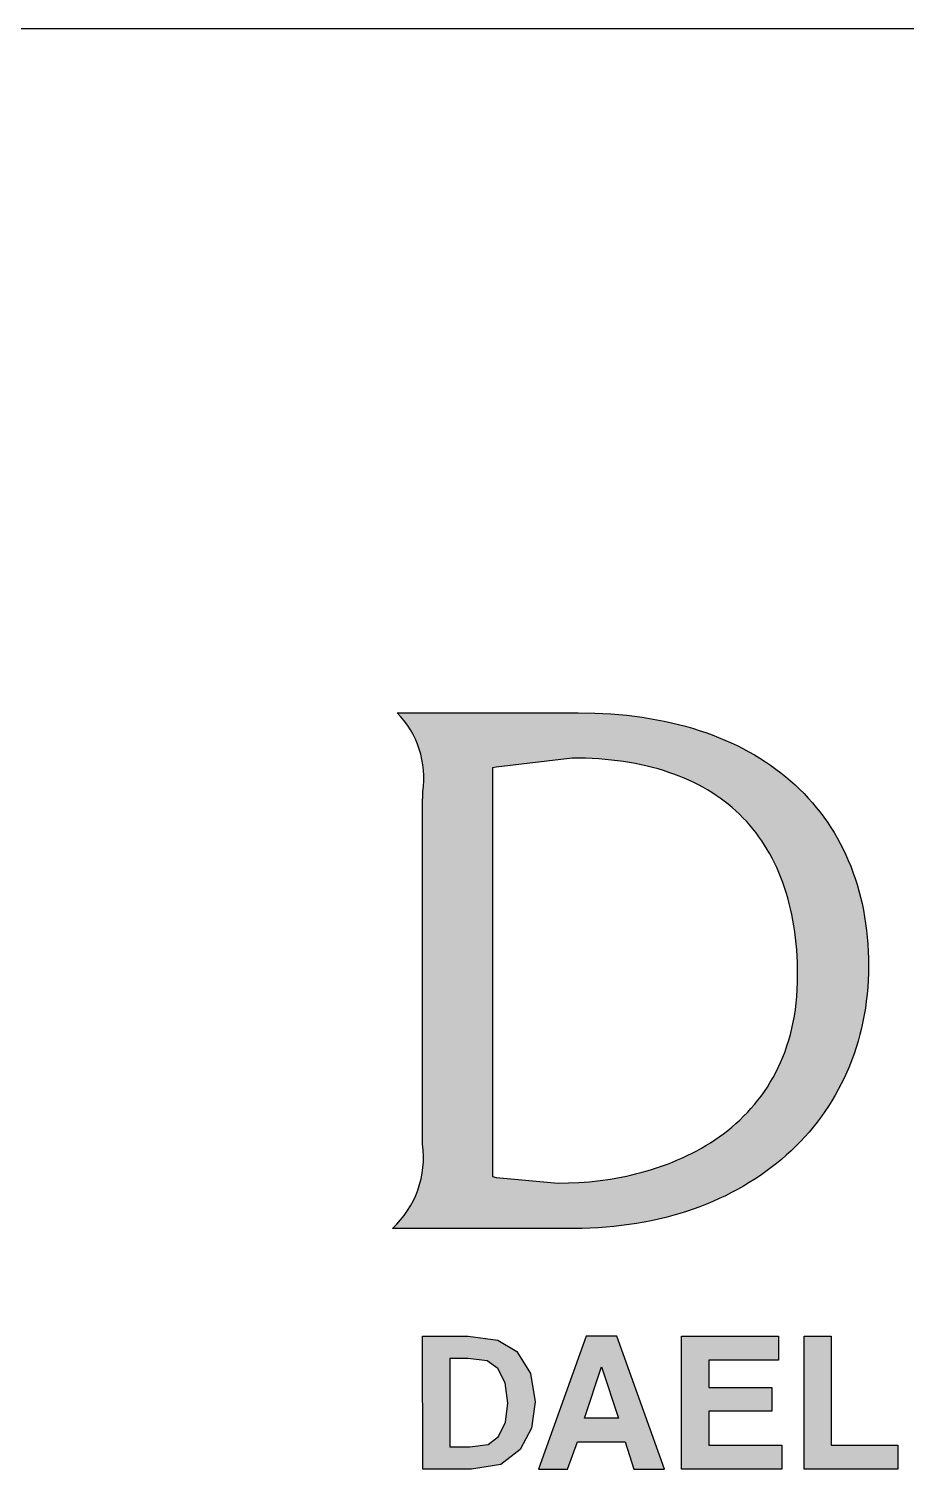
# Model space of a CAD drawing. Extents: x 17496 to 17916, y -10787 to -10193.
# Drawn here: x 17621.667 to 17624.286, y -10544.693 to -10540.396 of the extents above; entities that cross this region are included whole.
import ezdxf

# ---------------------------------------------------------------- set-up
doc = ezdxf.new("R2010")
doc.units = 0
doc.header["$LTSCALE"] = 7
doc.header["$MEASUREMENT"] = 0
doc.layers.add('D', color=2, linetype='CONTINUOUS')
doc.layers.add('DWG', color=7, linetype='CONTINUOUS')

msp = doc.modelspace()

# ---------------------------------------------------------------- hatches: boundary and pattern name
at = {"layer": 'D', "extrusion": (0, 0, -1)}
h = msp.add_hatch(color=256, dxfattribs=at)
h.paths.add_polyline_path([(-17622.8427, -10542.6716), (-17622.8438, -10542.6639), (-17622.8446, -10542.6562), (-17622.8452, -10542.6483), (-17622.8456, -10542.6405), (-17622.8458, -10542.6325), (-17622.8458, -10542.6246), (-17622.8455, -10542.6166), (-17622.845, -10542.6085), (-17622.8442, -10542.6005), (-17622.8432, -10542.5925), (-17622.842, -10542.5845), (-17622.8406, -10542.5765), (-17622.8389, -10542.5685), (-17622.8369, -10542.5606), (-17622.8347, -10542.5527), (-17622.8323, -10542.5449), (-17622.8297, -10542.5372), (-17622.8268, -10542.5296), (-17622.8238, -10542.522), (-17622.8205, -10542.5146), (-17622.817, -10542.5072), (-17622.8132, -10542.5), (-17622.8093, -10542.493), (-17622.8052, -10542.486), (-17622.8009, -10542.4792), (-17622.7965, -10542.4726), (-17622.7918, -10542.4661), (-17622.787, -10542.4598), (-17622.7821, -10542.4537), (-17622.777, -10542.4477), (-17622.7717, -10542.4419), (-17622.7664, -10542.4363), (-17623.3067, -10542.4363), (-17623.3562, -10542.4371), (-17623.3805, -10542.4382), (-17623.4045, -10542.4397), (-17623.4282, -10542.4415), (-17623.4516, -10542.4438), (-17623.4746, -10542.4465), (-17623.4974, -10542.4496), (-17623.5198, -10542.4531), (-17623.5419, -10542.4571), (-17623.5637, -10542.4614), (-17623.5851, -10542.4661), (-17623.6062, -10542.4712), (-17623.627, -10542.4766), (-17623.6475, -10542.4825), (-17623.6676, -10542.4888), (-17623.6873, -10542.4954), (-17623.7067, -10542.5024), (-17623.7258, -10542.5098), (-17623.7445, -10542.5176), (-17623.7628, -10542.5257), (-17623.7808, -10542.5342), (-17623.7985, -10542.5431), (-17623.8157, -10542.5524), (-17623.8326, -10542.562), (-17623.8491, -10542.5719), (-17623.8653, -10542.5823), (-17623.8811, -10542.5929), (-17623.8965, -10542.604), (-17623.9115, -10542.6153), (-17623.9261, -10542.627), (-17623.9403, -10542.6391), (-17623.9542, -10542.6515), (-17623.9676, -10542.6643), (-17623.9807, -10542.6773), (-17623.9933, -10542.6907), (-17624.0056, -10542.7045), (-17624.0174, -10542.7186), (-17624.0289, -10542.733), (-17624.0399, -10542.7477), (-17624.0505, -10542.7627), (-17624.0607, -10542.7781), (-17624.0705, -10542.7937), (-17624.0798, -10542.8097), (-17624.0887, -10542.826), (-17624.0972, -10542.8426), (-17624.1053, -10542.8595), (-17624.1129, -10542.8767), (-17624.1201, -10542.8942), (-17624.1268, -10542.9121), (-17624.1331, -10542.9302), (-17624.139, -10542.9485), (-17624.1444, -10542.9672), (-17624.1493, -10542.9862), (-17624.1538, -10543.0055), (-17624.1578, -10543.025), (-17624.1614, -10543.0448), (-17624.1645, -10543.0649), (-17624.1671, -10543.0853), (-17624.1693, -10543.1059), (-17624.171, -10543.1268), (-17624.1722, -10543.148), (-17624.1729, -10543.1694), (-17624.1731, -10543.1911), (-17624.1729, -10543.2126), (-17624.1721, -10543.2339), (-17624.1708, -10543.255), (-17624.169, -10543.2759), (-17624.1666, -10543.2965), (-17624.1638, -10543.317), (-17624.1604, -10543.3372), (-17624.1566, -10543.3572), (-17624.1523, -10543.3769), (-17624.1475, -10543.3964), (-17624.1422, -10543.4156), (-17624.1364, -10543.4346), (-17624.1301, -10543.4534), (-17624.1234, -10543.4719), (-17624.1163, -10543.4901), (-17624.1086, -10543.508), (-17624.1005, -10543.5257), (-17624.092, -10543.5431), (-17624.083, -10543.5603), (-17624.0736, -10543.5771), (-17624.0637, -10543.5937), (-17624.0534, -10543.6099), (-17624.0427, -10543.6259), (-17624.0316, -10543.6416), (-17624.02, -10543.657), (-17624.0081, -10543.672), (-17623.9957, -10543.6868), (-17623.9829, -10543.7012), (-17623.9698, -10543.7153), (-17623.9562, -10543.7291), (-17623.9422, -10543.7426), (-17623.9279, -10543.7557), (-17623.9132, -10543.7685), (-17623.8981, -10543.7809), (-17623.8826, -10543.793), (-17623.8668, -10543.8048), (-17623.8506, -10543.8161), (-17623.8341, -10543.8272), (-17623.8172, -10543.8378), (-17623.8, -10543.8481), (-17623.7824, -10543.8581), (-17623.7645, -10543.8676), (-17623.7463, -10543.8768), (-17623.7277, -10543.8856), (-17623.7088, -10543.894), (-17623.6896, -10543.902), (-17623.6701, -10543.9096), (-17623.6502, -10543.9169), (-17623.6301, -10543.9237), (-17623.6097, -10543.9301), (-17623.5889, -10543.936), (-17623.5679, -10543.9416), (-17623.5466, -10543.9468), (-17623.525, -10543.9515), (-17623.5032, -10543.9558), (-17623.481, -10543.9596), (-17623.4586, -10543.9631), (-17623.436, -10543.966), (-17623.4131, -10543.9686), (-17623.3899, -10543.9707), (-17623.3665, -10543.9723), (-17623.3428, -10543.9734), (-17623.319, -10543.9742), (-17622.7527, -10543.9744), (-17622.7588, -10543.9686), (-17622.7647, -10543.9626), (-17622.7704, -10543.9564), (-17622.776, -10543.95), (-17622.7815, -10543.9434), (-17622.7868, -10543.9366), (-17622.7919, -10543.9297), (-17622.7968, -10543.9225), (-17622.8015, -10543.9152), (-17622.806, -10543.9077), (-17622.8103, -10543.9), (-17622.8143, -10543.8923), (-17622.8181, -10543.8843), (-17622.8217, -10543.8763), (-17622.8251, -10543.8681), (-17622.8282, -10543.8599), (-17622.831, -10543.8515), (-17622.8336, -10543.8431), (-17622.8359, -10543.8346), (-17622.838, -10543.8261), (-17622.8398, -10543.8175), (-17622.8413, -10543.8088), (-17622.8426, -10543.8002), (-17622.8436, -10543.7915), (-17622.8444, -10543.7829), (-17622.8448, -10543.7743), (-17622.8451, -10543.7657), (-17622.845, -10543.7571), (-17622.8448, -10543.7486), (-17622.8442, -10543.7402), (-17622.8435, -10543.7318), (-17622.8425, -10543.7235), (-17622.8422, -10543.6859)], flags=0)
h.paths.add_polyline_path([(-17623.0514, -10543.82), (-17623.0514, -10542.6006), (-17623.0619, -10542.5982), (-17623.2889, -10542.5713), (-17623.329, -10542.572), (-17623.3486, -10542.5728), (-17623.3679, -10542.574), (-17623.387, -10542.5755), (-17623.4057, -10542.5774), (-17623.4242, -10542.5795), (-17623.4423, -10542.582), (-17623.4602, -10542.5849), (-17623.4778, -10542.588), (-17623.4951, -10542.5915), (-17623.5121, -10542.5953), (-17623.5288, -10542.5995), (-17623.5452, -10542.6039), (-17623.5612, -10542.6087), (-17623.577, -10542.6139), (-17623.5925, -10542.6193), (-17623.6077, -10542.625), (-17623.6226, -10542.6311), (-17623.6372, -10542.6375), (-17623.6514, -10542.6442), (-17623.6654, -10542.6513), (-17623.6791, -10542.6586), (-17623.6924, -10542.6663), (-17623.7055, -10542.6742), (-17623.7182, -10542.6825), (-17623.7306, -10542.6911), (-17623.7427, -10542.7), (-17623.7545, -10542.7092), (-17623.766, -10542.7188), (-17623.7771, -10542.7286), (-17623.788, -10542.7388), (-17623.7985, -10542.7492), (-17623.8087, -10542.76), (-17623.8186, -10542.771), (-17623.8282, -10542.7824), (-17623.8374, -10542.7941), (-17623.8463, -10542.806), (-17623.8549, -10542.8183), (-17623.8632, -10542.8309), (-17623.8711, -10542.8437), (-17623.8788, -10542.8569), (-17623.8861, -10542.8704), (-17623.893, -10542.8841), (-17623.8997, -10542.8982), (-17623.906, -10542.9125), (-17623.9119, -10542.9272), (-17623.9176, -10542.9421), (-17623.9229, -10542.9573), (-17623.9278, -10542.9728), (-17623.9325, -10542.9886), (-17623.9368, -10543.0047), (-17623.9407, -10543.0211), (-17623.9444, -10543.0377), (-17623.9476, -10543.0547), (-17623.9506, -10543.0719), (-17623.9532, -10543.0894), (-17623.9554, -10543.1072), (-17623.9573, -10543.1253), (-17623.9589, -10543.1437), (-17623.9601, -10543.1623), (-17623.961, -10543.1812), (-17623.9615, -10543.2004), (-17623.9617, -10543.2199), (-17623.9614, -10543.2411), (-17623.9606, -10543.2619), (-17623.9592, -10543.2822), (-17623.9573, -10543.3022), (-17623.9548, -10543.3217), (-17623.9519, -10543.3408), (-17623.9484, -10543.3595), (-17623.9445, -10543.3778), (-17623.9401, -10543.3956), (-17623.9352, -10543.4131), (-17623.9298, -10543.4302), (-17623.924, -10543.4468), (-17623.9177, -10543.4631), (-17623.911, -10543.479), (-17623.9039, -10543.4945), (-17623.8963, -10543.5096), (-17623.8884, -10543.5243), (-17623.8801, -10543.5386), (-17623.8714, -10543.5526), (-17623.8623, -10543.5662), (-17623.8528, -10543.5794), (-17623.843, -10543.5922), (-17623.8329, -10543.6047), (-17623.8224, -10543.6168), (-17623.8116, -10543.6286), (-17623.8005, -10543.64), (-17623.7891, -10543.651), (-17623.7774, -10543.6617), (-17623.7654, -10543.6721), (-17623.7531, -10543.6821), (-17623.7406, -10543.6918), (-17623.7278, -10543.7011), (-17623.7148, -10543.7101), (-17623.7016, -10543.7187), (-17623.6881, -10543.7271), (-17623.6744, -10543.7351), (-17623.6606, -10543.7428), (-17623.6465, -10543.7501), (-17623.6322, -10543.7572), (-17623.6178, -10543.7639), (-17623.6032, -10543.7703), (-17623.5885, -10543.7765), (-17623.5736, -10543.7823), (-17623.5586, -10543.7878), (-17623.5435, -10543.793), (-17623.5283, -10543.7979), (-17623.5129, -10543.8025), (-17623.4975, -10543.8069), (-17623.482, -10543.8109), (-17623.4664, -10543.8147), (-17623.4508, -10543.8182), (-17623.4351, -10543.8214), (-17623.4036, -10543.827), (-17623.372, -10543.8315), (-17623.3405, -10543.835), (-17623.309, -10543.8374), (-17623.2777, -10543.8389), (-17623.2466, -10543.8394), (-17623.0623, -10543.8222)], flags=0)
h = msp.add_hatch(color=256, dxfattribs=at)
h.paths.add_polyline_path([(-17622.8428, -10544.6924), (-17622.8423, -10544.2961), (-17622.9784, -10544.2963), (-17623.0666, -10544.3073), (-17623.1236, -10544.3418), (-17623.1645, -10544.4076), (-17623.1779, -10544.4915), (-17623.167, -10544.5699), (-17623.1336, -10544.634), (-17623.0754, -10544.6787), (-17622.9885, -10544.6926)], flags=0)
h.paths.add_polyline_path([(-17622.9238, -10544.6264), (-17622.9237, -10544.3621), (-17622.9788, -10544.3622), (-17623.0346, -10544.3692), (-17623.0669, -10544.392), (-17623.0888, -10544.435), (-17623.0966, -10544.4952), (-17623.0897, -10544.5521), (-17623.0693, -10544.5956), (-17623.038, -10544.6193), (-17622.9833, -10544.6264)], flags=0)
h = msp.add_hatch(color=256, dxfattribs=at)
h.paths.add_polyline_path([(-17623.3761, -10544.2961), (-17623.4218, -10544.2961), (-17623.5641, -10544.6924), (-17623.4727, -10544.6924), (-17623.4473, -10544.6111), (-17623.305, -10544.6111), (-17623.2745, -10544.6924), (-17623.1881, -10544.6924), (-17623.3304, -10544.2961)], flags=0)
h.paths.add_polyline_path([(-17623.3761, -10544.54), (-17623.3253, -10544.54), (-17623.3761, -10544.3876), (-17623.4269, -10544.54)], flags=0)
for points in [[(-17623.9147, -10544.6924), (-17623.6149, -10544.6924), (-17623.6149, -10544.2961), (-17623.9046, -10544.2961), (-17623.9046, -10544.3672), (-17623.6962, -10544.3672), (-17623.6962, -10544.4485), (-17623.8843, -10544.4485), (-17623.8843, -10544.5197), (-17623.6962, -10544.5197), (-17623.6962, -10544.6213), (-17623.9147, -10544.6213)], [(-17623.9808, -10544.2961), (-17624.0621, -10544.2961), (-17624.0621, -10544.6213), (-17624.2603, -10544.6213), (-17624.2603, -10544.6924), (-17623.9808, -10544.6924)]]:
    msp.add_hatch(color=256, dxfattribs=at).paths.add_polyline_path(points, flags=0)

# ---------------------------------------------------------------- linework, layer by layer
at = {"layer": 'D'}
for p, q in [((17622.7664, -10542.4363), (17623.3067, -10542.4363)), ((17623.3067, -10542.4363), (17623.3562, -10542.4371)), ((17623.3562, -10542.4371), (17623.3805, -10542.4382)), ((17623.3805, -10542.4382), (17623.4045, -10542.4397)), ((17623.4045, -10542.4397), (17623.4282, -10542.4415)), ((17623.4282, -10542.4415), (17623.4516, -10542.4438)), ((17623.4516, -10542.4438), (17623.4746, -10542.4465)), ((17623.4746, -10542.4465), (17623.4974, -10542.4496)), ((17623.4974, -10542.4496), (17623.5198, -10542.4531)), ((17623.5198, -10542.4531), (17623.5419, -10542.4571)), ((17623.5419, -10542.4571), (17623.5637, -10542.4614)), ((17623.5637, -10542.4614), (17623.5851, -10542.4661)), ((17623.5851, -10542.4661), (17623.6062, -10542.4712)), ((17623.6062, -10542.4712), (17623.627, -10542.4766)), ((17623.627, -10542.4766), (17623.6475, -10542.4825)), ((17623.6475, -10542.4825), (17623.6676, -10542.4888)), ((17623.6676, -10542.4888), (17623.6873, -10542.4954)), ((17623.6873, -10542.4954), (17623.7067, -10542.5024)), ((17623.7067, -10542.5024), (17623.7258, -10542.5098)), ((17623.7258, -10542.5098), (17623.7445, -10542.5176)), ((17623.7445, -10542.5176), (17623.7628, -10542.5257)), ((17623.7628, -10542.5257), (17623.7808, -10542.5342)), ((17623.7808, -10542.5342), (17623.7985, -10542.5431)), ((17623.7985, -10542.5431), (17623.8157, -10542.5524)), ((17623.2889, -10542.5713), (17623.0619, -10542.5982)), ((17623.329, -10542.572), (17623.2889, -10542.5713)), ((17623.3486, -10542.5728), (17623.329, -10542.572)), ((17623.3679, -10542.574), (17623.3486, -10542.5728)), ((17623.387, -10542.5755), (17623.3679, -10542.574)), ((17623.4057, -10542.5774), (17623.387, -10542.5755)), ((17623.4242, -10542.5795), (17623.4057, -10542.5774)), ((17623.4423, -10542.582), (17623.4242, -10542.5795)), ((17623.4602, -10542.5849), (17623.4423, -10542.582)), ((17623.4778, -10542.588), (17623.4602, -10542.5849)), ((17623.4951, -10542.5915), (17623.4778, -10542.588)), ((17623.8157, -10542.5524), (17623.8326, -10542.562)), ((17623.8326, -10542.562), (17623.8491, -10542.5719)), ((17623.8491, -10542.5719), (17623.8653, -10542.5823)), ((17623.8653, -10542.5823), (17623.8811, -10542.5929)), ((17623.0619, -10542.5982), (17623.0514, -10542.6006)), ((17623.0514, -10542.6006), (17623.0514, -10543.82)), ((17623.5121, -10542.5953), (17623.4951, -10542.5915)), ((17623.5288, -10542.5995), (17623.5121, -10542.5953)), ((17623.5452, -10542.6039), (17623.5288, -10542.5995)), ((17623.5612, -10542.6087), (17623.5452, -10542.6039)), ((17623.577, -10542.6139), (17623.5612, -10542.6087)), ((17623.5925, -10542.6193), (17623.577, -10542.6139)), ((17623.6077, -10542.625), (17623.5925, -10542.6193)), ((17623.6226, -10542.6311), (17623.6077, -10542.625)), ((17623.6372, -10542.6375), (17623.6226, -10542.6311)), ((17623.8811, -10542.5929), (17623.8965, -10542.604)), ((17623.8965, -10542.604), (17623.9115, -10542.6153)), ((17623.9115, -10542.6153), (17623.9261, -10542.627)), ((17623.9261, -10542.627), (17623.9403, -10542.6391)), ((17622.8423, -10542.7132), (17622.8427, -10542.6716)), ((17623.6514, -10542.6442), (17623.6372, -10542.6375)), ((17623.6654, -10542.6513), (17623.6514, -10542.6442)), ((17623.6791, -10542.6586), (17623.6654, -10542.6513)), ((17623.6924, -10542.6663), (17623.6791, -10542.6586)), ((17623.7055, -10542.6742), (17623.6924, -10542.6663)), ((17623.7182, -10542.6825), (17623.7055, -10542.6742)), ((17623.9403, -10542.6391), (17623.9542, -10542.6515)), ((17623.9542, -10542.6515), (17623.9676, -10542.6643)), ((17623.9676, -10542.6643), (17623.9807, -10542.6773)), ((17622.8419, -10542.749), (17622.8423, -10542.7132)), ((17623.7306, -10542.6911), (17623.7182, -10542.6825)), ((17623.7427, -10542.7), (17623.7306, -10542.6911)), ((17623.7545, -10542.7092), (17623.7427, -10542.7)), ((17623.766, -10542.7188), (17623.7545, -10542.7092)), ((17623.9807, -10542.6773), (17623.9933, -10542.6907)), ((17623.9933, -10542.6907), (17624.0056, -10542.7045)), ((17624.0056, -10542.7045), (17624.0174, -10542.7186)), ((17622.8419, -10543.6452), (17622.8419, -10542.749)), ((17623.7771, -10542.7286), (17623.766, -10542.7188)), ((17623.788, -10542.7388), (17623.7771, -10542.7286)), ((17623.7985, -10542.7492), (17623.788, -10542.7388)), ((17623.8087, -10542.76), (17623.7985, -10542.7492)), ((17623.8186, -10542.771), (17623.8087, -10542.76)), ((17624.0174, -10542.7186), (17624.0289, -10542.733)), ((17624.0289, -10542.733), (17624.0399, -10542.7477)), ((17624.0399, -10542.7477), (17624.0505, -10542.7627)), ((17623.8282, -10542.7824), (17623.8186, -10542.771)), ((17623.8374, -10542.7941), (17623.8282, -10542.7824)), ((17623.8463, -10542.806), (17623.8374, -10542.7941)), ((17624.0505, -10542.7627), (17624.0607, -10542.7781)), ((17624.0607, -10542.7781), (17624.0705, -10542.7937)), ((17624.0705, -10542.7937), (17624.0798, -10542.8097)), ((17623.8549, -10542.8183), (17623.8463, -10542.806)), ((17623.8632, -10542.8309), (17623.8549, -10542.8183)), ((17623.8711, -10542.8437), (17623.8632, -10542.8309)), ((17623.8788, -10542.8569), (17623.8711, -10542.8437)), ((17624.0798, -10542.8097), (17624.0887, -10542.826)), ((17624.0887, -10542.826), (17624.0972, -10542.8426)), ((17624.0972, -10542.8426), (17624.1053, -10542.8595)), ((17623.8861, -10542.8704), (17623.8788, -10542.8569)), ((17623.893, -10542.8841), (17623.8861, -10542.8704)), ((17623.8997, -10542.8982), (17623.893, -10542.8841)), ((17624.1053, -10542.8595), (17624.1129, -10542.8767)), ((17624.1129, -10542.8767), (17624.1201, -10542.8942)), ((17623.906, -10542.9125), (17623.8997, -10542.8982)), ((17623.9119, -10542.9272), (17623.906, -10542.9125)), ((17623.9176, -10542.9421), (17623.9119, -10542.9272)), ((17624.1201, -10542.8942), (17624.1268, -10542.9121)), ((17624.1268, -10542.9121), (17624.1331, -10542.9302)), ((17624.1331, -10542.9302), (17624.139, -10542.9485)), ((17623.9229, -10542.9573), (17623.9176, -10542.9421)), ((17623.9278, -10542.9728), (17623.9229, -10542.9573)), ((17623.9325, -10542.9886), (17623.9278, -10542.9728)), ((17624.139, -10542.9485), (17624.1444, -10542.9672)), ((17624.1444, -10542.9672), (17624.1493, -10542.9862)), ((17623.9368, -10543.0047), (17623.9325, -10542.9886)), ((17623.9407, -10543.0211), (17623.9368, -10543.0047)), ((17624.1493, -10542.9862), (17624.1538, -10543.0055)), ((17624.1538, -10543.0055), (17624.1578, -10543.025)), ((17623.9444, -10543.0377), (17623.9407, -10543.0211)), ((17623.9476, -10543.0547), (17623.9444, -10543.0377)), ((17623.9506, -10543.0719), (17623.9476, -10543.0547)), ((17624.1578, -10543.025), (17624.1614, -10543.0448)), ((17624.1614, -10543.0448), (17624.1645, -10543.0649)), ((17623.9532, -10543.0894), (17623.9506, -10543.0719)), ((17623.9554, -10543.1072), (17623.9532, -10543.0894)), ((17624.1645, -10543.0649), (17624.1671, -10543.0853)), ((17624.1671, -10543.0853), (17624.1693, -10543.1059)), ((17623.9573, -10543.1253), (17623.9554, -10543.1072)), ((17623.9589, -10543.1437), (17623.9573, -10543.1253)), ((17623.9601, -10543.1623), (17623.9589, -10543.1437)), ((17624.1693, -10543.1059), (17624.171, -10543.1268)), ((17624.171, -10543.1268), (17624.1722, -10543.148)), ((17623.961, -10543.1812), (17623.9601, -10543.1623)), ((17623.9615, -10543.2004), (17623.961, -10543.1812)), ((17624.1722, -10543.148), (17624.1729, -10543.1694)), ((17624.1729, -10543.1694), (17624.1731, -10543.1911)), ((17623.9614, -10543.2411), (17623.9617, -10543.2199)), ((17623.9617, -10543.2199), (17623.9615, -10543.2004)), ((17624.1729, -10543.2126), (17624.1721, -10543.2339)), ((17624.1731, -10543.1911), (17624.1729, -10543.2126)), ((17623.9592, -10543.2822), (17623.9606, -10543.2619)), ((17623.9606, -10543.2619), (17623.9614, -10543.2411)), ((17624.169, -10543.2759), (17624.1666, -10543.2965)), ((17624.1708, -10543.255), (17624.169, -10543.2759)), ((17624.1721, -10543.2339), (17624.1708, -10543.255)), ((17623.9548, -10543.3217), (17623.9573, -10543.3022)), ((17623.9573, -10543.3022), (17623.9592, -10543.2822)), ((17624.1638, -10543.317), (17624.1604, -10543.3372)), ((17624.1666, -10543.2965), (17624.1638, -10543.317)), ((17623.9445, -10543.3778), (17623.9484, -10543.3595)), ((17623.9484, -10543.3595), (17623.9519, -10543.3408)), ((17623.9519, -10543.3408), (17623.9548, -10543.3217)), ((17624.1566, -10543.3572), (17624.1523, -10543.3769)), ((17624.1604, -10543.3372), (17624.1566, -10543.3572)), ((17623.9352, -10543.4131), (17623.9401, -10543.3956)), ((17623.9401, -10543.3956), (17623.9445, -10543.3778)), ((17624.1475, -10543.3964), (17624.1422, -10543.4156)), ((17624.1523, -10543.3769), (17624.1475, -10543.3964)), ((17623.9177, -10543.4631), (17623.924, -10543.4468)), ((17623.924, -10543.4468), (17623.9298, -10543.4302)), ((17623.9298, -10543.4302), (17623.9352, -10543.4131)), ((17624.1364, -10543.4346), (17624.1301, -10543.4534)), ((17624.1422, -10543.4156), (17624.1364, -10543.4346)), ((17623.9039, -10543.4945), (17623.911, -10543.479)), ((17623.911, -10543.479), (17623.9177, -10543.4631)), ((17624.1163, -10543.4901), (17624.1086, -10543.508)), ((17624.1234, -10543.4719), (17624.1163, -10543.4901)), ((17624.1301, -10543.4534), (17624.1234, -10543.4719)), ((17623.8801, -10543.5386), (17623.8884, -10543.5243)), ((17623.8884, -10543.5243), (17623.8963, -10543.5096)), ((17623.8963, -10543.5096), (17623.9039, -10543.4945)), ((17624.1005, -10543.5257), (17624.092, -10543.5431)), ((17624.1086, -10543.508), (17624.1005, -10543.5257)), ((17623.8528, -10543.5794), (17623.8623, -10543.5662)), ((17623.8623, -10543.5662), (17623.8714, -10543.5526)), ((17623.8714, -10543.5526), (17623.8801, -10543.5386)), ((17624.0736, -10543.5771), (17624.0637, -10543.5937)), ((17624.083, -10543.5603), (17624.0736, -10543.5771)), ((17624.092, -10543.5431), (17624.083, -10543.5603)), ((17623.8116, -10543.6286), (17623.8224, -10543.6168)), ((17623.8224, -10543.6168), (17623.8329, -10543.6047)), ((17623.8329, -10543.6047), (17623.843, -10543.5922)), ((17623.843, -10543.5922), (17623.8528, -10543.5794)), ((17624.0534, -10543.6099), (17624.0427, -10543.6259)), ((17624.0637, -10543.5937), (17624.0534, -10543.6099)), ((17622.8422, -10543.6859), (17622.8419, -10543.6452)), ((17623.7654, -10543.6721), (17623.7774, -10543.6617)), ((17623.7774, -10543.6617), (17623.7891, -10543.651)), ((17623.7891, -10543.651), (17623.8005, -10543.64)), ((17623.8005, -10543.64), (17623.8116, -10543.6286)), ((17624.02, -10543.657), (17624.0081, -10543.672)), ((17624.0316, -10543.6416), (17624.02, -10543.657)), ((17624.0427, -10543.6259), (17624.0316, -10543.6416)), ((17622.8425, -10543.7235), (17622.8422, -10543.6859)), ((17623.7148, -10543.7101), (17623.7278, -10543.7011)), ((17623.7278, -10543.7011), (17623.7406, -10543.6918)), ((17623.7406, -10543.6918), (17623.7531, -10543.6821)), ((17623.7531, -10543.6821), (17623.7654, -10543.6721)), ((17623.9829, -10543.7012), (17623.9698, -10543.7153)), ((17623.9957, -10543.6868), (17623.9829, -10543.7012)), ((17624.0081, -10543.672), (17623.9957, -10543.6868)), ((17623.6465, -10543.7501), (17623.6606, -10543.7428)), ((17623.6606, -10543.7428), (17623.6744, -10543.7351)), ((17623.6744, -10543.7351), (17623.6881, -10543.7271)), ((17623.6881, -10543.7271), (17623.7016, -10543.7187)), ((17623.7016, -10543.7187), (17623.7148, -10543.7101)), ((17623.9422, -10543.7426), (17623.9279, -10543.7557)), ((17623.9562, -10543.7291), (17623.9422, -10543.7426)), ((17623.9698, -10543.7153), (17623.9562, -10543.7291)), ((17623.5435, -10543.793), (17623.5586, -10543.7878)), ((17623.5586, -10543.7878), (17623.5736, -10543.7823)), ((17623.5736, -10543.7823), (17623.5885, -10543.7765)), ((17623.5885, -10543.7765), (17623.6032, -10543.7703)), ((17623.6032, -10543.7703), (17623.6178, -10543.7639)), ((17623.6178, -10543.7639), (17623.6322, -10543.7572)), ((17623.6322, -10543.7572), (17623.6465, -10543.7501)), ((17623.8981, -10543.7809), (17623.8826, -10543.793)), ((17623.9132, -10543.7685), (17623.8981, -10543.7809)), ((17623.9279, -10543.7557), (17623.9132, -10543.7685)), ((17623.0514, -10543.82), (17623.0623, -10543.8222)), ((17623.0623, -10543.8222), (17623.2466, -10543.8394)), ((17623.309, -10543.8374), (17623.3405, -10543.835)), ((17623.3405, -10543.835), (17623.372, -10543.8315)), ((17623.372, -10543.8315), (17623.4036, -10543.827)), ((17623.4036, -10543.827), (17623.4351, -10543.8214)), ((17623.4351, -10543.8214), (17623.4508, -10543.8182)), ((17623.4508, -10543.8182), (17623.4664, -10543.8147)), ((17623.4664, -10543.8147), (17623.482, -10543.8109)), ((17623.482, -10543.8109), (17623.4975, -10543.8069)), ((17623.4975, -10543.8069), (17623.5129, -10543.8025)), ((17623.5129, -10543.8025), (17623.5283, -10543.7979)), ((17623.5283, -10543.7979), (17623.5435, -10543.793)), ((17623.8341, -10543.8272), (17623.8172, -10543.8378)), ((17623.8506, -10543.8161), (17623.8341, -10543.8272)), ((17623.8668, -10543.8048), (17623.8506, -10543.8161)), ((17623.8826, -10543.793), (17623.8668, -10543.8048)), ((17623.2466, -10543.8394), (17623.2777, -10543.8389)), ((17623.2777, -10543.8389), (17623.309, -10543.8374)), ((17623.7463, -10543.8768), (17623.7277, -10543.8856)), ((17623.7645, -10543.8676), (17623.7463, -10543.8768)), ((17623.7824, -10543.8581), (17623.7645, -10543.8676)), ((17623.8, -10543.8481), (17623.7824, -10543.8581)), ((17623.8172, -10543.8378), (17623.8, -10543.8481)), ((17623.6502, -10543.9169), (17623.6301, -10543.9237)), ((17623.6701, -10543.9096), (17623.6502, -10543.9169)), ((17623.6896, -10543.902), (17623.6701, -10543.9096)), ((17623.7088, -10543.894), (17623.6896, -10543.902)), ((17623.7277, -10543.8856), (17623.7088, -10543.894)), ((17623.4586, -10543.9631), (17623.436, -10543.966)), ((17623.481, -10543.9596), (17623.4586, -10543.9631)), ((17623.5032, -10543.9558), (17623.481, -10543.9596)), ((17623.525, -10543.9515), (17623.5032, -10543.9558)), ((17623.5466, -10543.9468), (17623.525, -10543.9515)), ((17623.5679, -10543.9416), (17623.5466, -10543.9468)), ((17623.5889, -10543.936), (17623.5679, -10543.9416)), ((17623.6097, -10543.9301), (17623.5889, -10543.936)), ((17623.6301, -10543.9237), (17623.6097, -10543.9301)), ((17623.2948, -10543.9744), (17622.7527, -10543.9744)), ((17623.319, -10543.9742), (17623.2948, -10543.9744)), ((17623.3428, -10543.9734), (17623.319, -10543.9742)), ((17623.3665, -10543.9723), (17623.3428, -10543.9734)), ((17623.3899, -10543.9707), (17623.3665, -10543.9723)), ((17623.4131, -10543.9686), (17623.3899, -10543.9707)), ((17623.436, -10543.966), (17623.4131, -10543.9686)), ((17622.8423, -10544.2961), (17622.9784, -10544.2963)), ((17622.8428, -10544.6924), (17622.8423, -10544.2961)), ((17622.9784, -10544.2963), (17623.0666, -10544.3073)), ((17623.0666, -10544.3073), (17623.1236, -10544.3418)), ((17623.3304, -10544.2961), (17623.1881, -10544.6924)), ((17623.3761, -10544.2961), (17623.3304, -10544.2961)), ((17623.4218, -10544.2961), (17623.3761, -10544.2961)), ((17623.5641, -10544.6924), (17623.4218, -10544.2961)), ((17623.6149, -10544.2961), (17623.9046, -10544.2961)), ((17623.6149, -10544.6924), (17623.6149, -10544.2961)), ((17623.9046, -10544.2961), (17623.9046, -10544.3672)), ((17623.9808, -10544.6924), (17623.9808, -10544.2961)), ((17623.9808, -10544.2961), (17624.0621, -10544.2961)), ((17624.0621, -10544.2961), (17624.0621, -10544.6213)), ((17623.1236, -10544.3418), (17623.1645, -10544.4076)), ((17622.9237, -10544.3621), (17622.9238, -10544.6264)), ((17622.9788, -10544.3622), (17622.9237, -10544.3621)), ((17623.0346, -10544.3692), (17622.9788, -10544.3622)), ((17623.0669, -10544.392), (17623.0346, -10544.3692)), ((17623.0888, -10544.435), (17623.0669, -10544.392)), ((17623.3253, -10544.54), (17623.3761, -10544.3876)), ((17623.3761, -10544.3876), (17623.4269, -10544.54)), ((17623.6962, -10544.3672), (17623.6962, -10544.4485)), ((17623.9046, -10544.3672), (17623.6962, -10544.3672)), ((17623.0966, -10544.4952), (17623.0888, -10544.435)), ((17623.1645, -10544.4076), (17623.1779, -10544.4915)), ((17623.6962, -10544.4485), (17623.8843, -10544.4485)), ((17623.8843, -10544.4485), (17623.8843, -10544.5197)), ((17623.0897, -10544.5521), (17623.0966, -10544.4952)), ((17623.1779, -10544.4915), (17623.167, -10544.5699)), ((17623.6962, -10544.5197), (17623.6962, -10544.6213)), ((17623.8843, -10544.5197), (17623.6962, -10544.5197)), ((17623.0693, -10544.5956), (17623.0897, -10544.5521)), ((17623.3761, -10544.54), (17623.3253, -10544.54)), ((17623.4269, -10544.54), (17623.3761, -10544.54)), ((17623.038, -10544.6193), (17623.0693, -10544.5956)), ((17623.167, -10544.5699), (17623.1336, -10544.634)), ((17622.9238, -10544.6264), (17622.9833, -10544.6264)), ((17622.9833, -10544.6264), (17623.038, -10544.6193)), ((17623.1336, -10544.634), (17623.0754, -10544.6787)), ((17623.2745, -10544.6924), (17623.305, -10544.6111)), ((17623.305, -10544.6111), (17623.4473, -10544.6111)), ((17623.4473, -10544.6111), (17623.4727, -10544.6924)), ((17623.6962, -10544.6213), (17623.9147, -10544.6213)), ((17623.9147, -10544.6213), (17623.9147, -10544.6924)), ((17624.0621, -10544.6213), (17624.2603, -10544.6213)), ((17624.2603, -10544.6213), (17624.2603, -10544.6924)), ((17622.9885, -10544.6926), (17622.8428, -10544.6924)), ((17623.0754, -10544.6787), (17622.9885, -10544.6926)), ((17623.1881, -10544.6924), (17623.2745, -10544.6924)), ((17623.4727, -10544.6924), (17623.5641, -10544.6924)), ((17623.9147, -10544.6924), (17623.6149, -10544.6924)), ((17624.2603, -10544.6924), (17623.9808, -10544.6924))]:
    msp.add_line(p, q, dxfattribs=at)
for centre, radius, start, end in [((17622.5695, -10542.6302), 0.2763, 351.3842, 44.5757), ((17622.5555, -10543.7623), 0.2896, 312.928, 7.7025)]:
    msp.add_arc(centre, radius, start, end, dxfattribs=at)
at = {"layer": 'DWG'}
msp.add_line((17690.6949, -10540.3959), (17620.2781, -10540.3959), dxfattribs=at)

doc.saveas('drawing.dxf')
